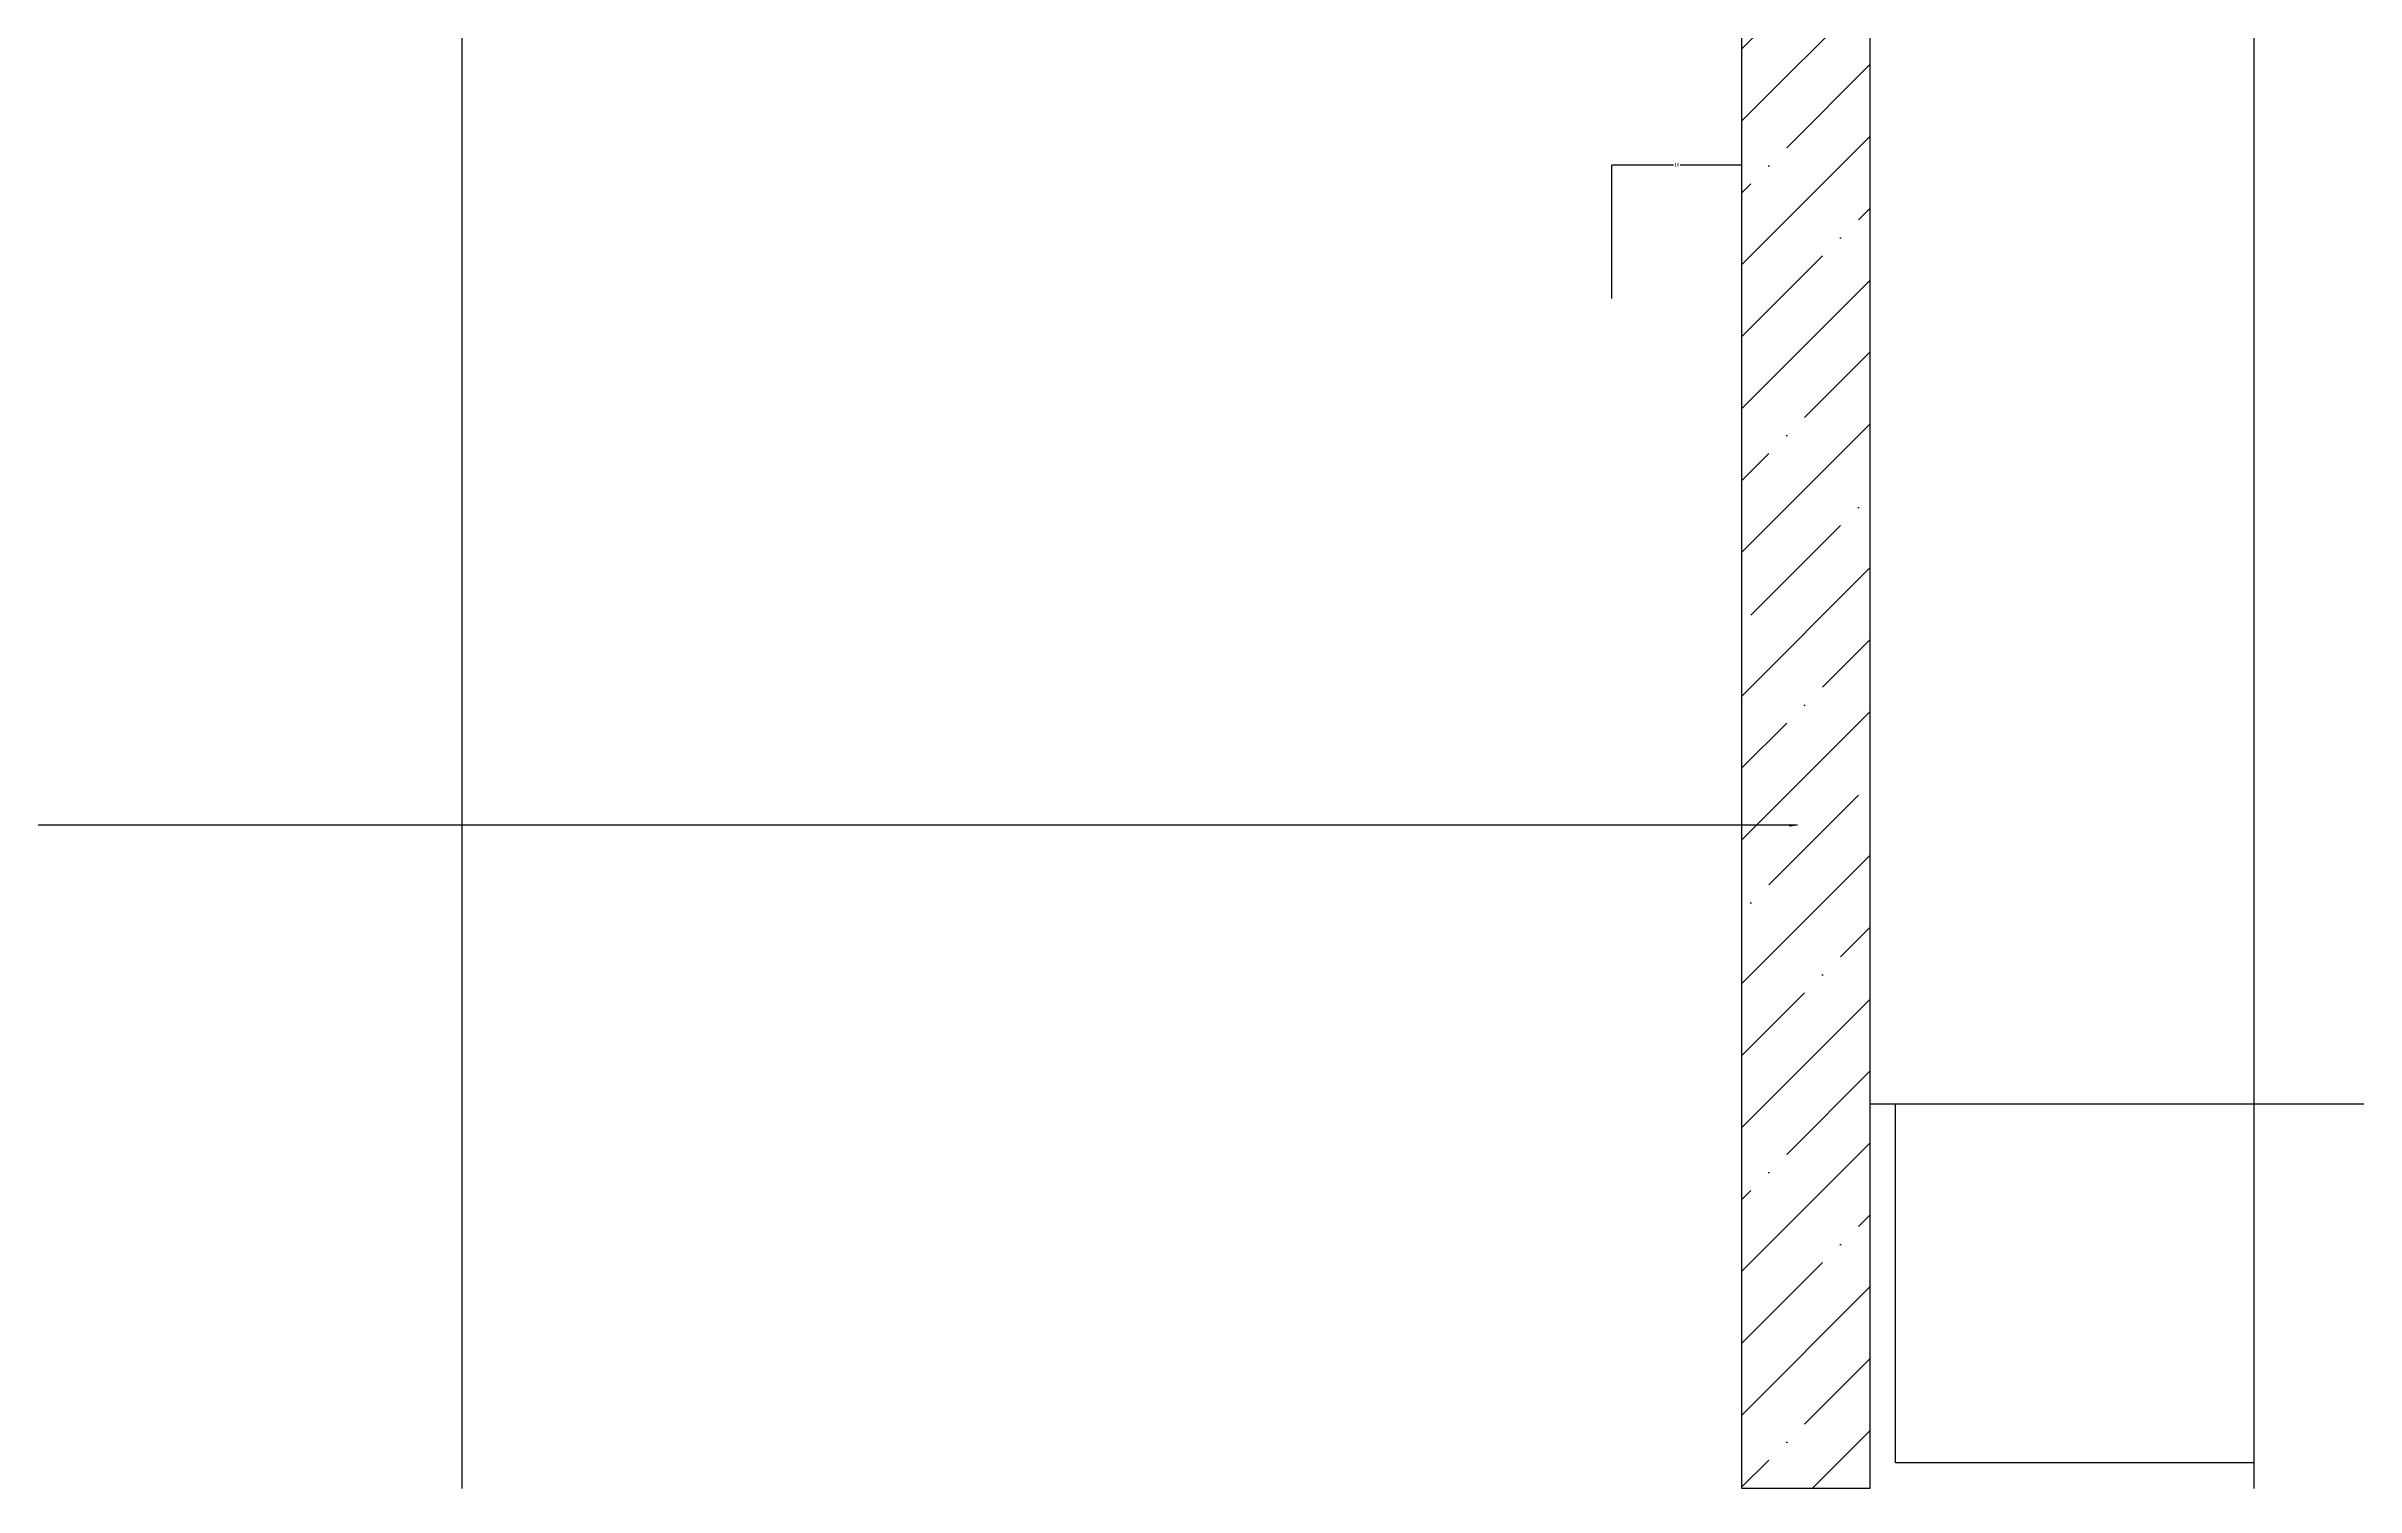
# Model space of a CAD drawing. Header units: metres. Extents: x 282048 to 286905, y 378 to 5723.
# Drawn here: x 283878 to 284599, y 1283 to 1732 of the extents above; entities that cross this region are included whole.
import ezdxf

# ---------------------------------------------------------------- set-up
doc = ezdxf.new("R2010")
doc.units = ezdxf.units.M
for name, color, linetype in [('10', 8, 'Continuous'), ('3', 2, 'Continuous'), ('6', 1, 'Continuous'), ('7', 7, 'Continuous'), ('灰色', 8, 'Continuous')]:
    doc.layers.add(name, color=color, linetype=linetype)
doc.dimstyles.get("Standard").update_dxf_attribs({"dimtxt": 2.5, "dimasz": 2.5, "dimexe": 1.25, "dimexo": 0.625, "dimtad": 1, "dimcen": 2.5, "dimazin": 3, "dimtfac": 1, "dimtmove": 0, "dimatfit": 3})

# ---------------------------------------------------------------- blocks, each defined once
blk = doc.blocks.new('_CLOSEDFILLED')
at = {"color": 0, "linetype": 'BYBLOCK'}
blk.add_solid([(-1, 0.2), (0, 0), (-1, -0.2)], dxfattribs=at)
blk = doc.blocks.new('*D4')
for p, q in [((284366.94, 1653.69), (284366.94, 1695.41)), ((284367.19, 1695.41), (284386.255, 1695.41)), ((284388.255, 1695.41), (284407.32, 1695.41)), ((284407.57, 1653.69), (284407.57, 1695.41))]:
    blk.add_line(p, q)
at = {"layer": 'Defpoints'}
for p in [(284366.94, 1695.41), (284366.94, 1653.69), (284407.57, 1653.69)]:
    blk.add_point(p, dxfattribs=at)
at = {"layer": '7', "xscale": 0.25, "yscale": 0.25, "rotation": 180}
blk.add_blockref('_CLOSEDFILLED', (284366.94, 1695.41), dxfattribs=at)
at = {"layer": '7', "xscale": 0.25, "yscale": 0.25}
blk.add_blockref('_CLOSEDFILLED', (284407.57, 1695.41), dxfattribs=at)
at = {"layer": '7', "insert": (284387.255, 1695.41), "char_height": 1, "attachment_point": 5}
blk.add_mtext('10', dxfattribs=at)

msp = doc.modelspace()

# ---------------------------------------------------------------- hatches: boundary and pattern name
at = {"layer": '10'}
h = msp.add_hatch(dxfattribs=at)
h.set_pattern_fill('ANSI35', scale=5)
h.paths.add_polyline_path([(284447.57, 1762.06), (284407.57, 1762.06), (284407.57, 1282.06), (284447.57, 1282.06)])

# ---------------------------------------------------------------- linework, layer by layer
at = {"layer": '3'}
msp.add_lwpolyline([(284407.57, 1762.06), (284447.57, 1762.06), (284447.57, 1282.06), (284407.57, 1282.06)], close=True, dxfattribs=at)
at = {"layer": '6'}
for p, q in [((284567.57, 1282.06), (284567.57, 4802.06)), ((284447.57, 1762.06), (284447.57, 1282.06)), ((285320.9, 1402.06), (284447.57, 1402.06))]:
    msp.add_line(p, q, dxfattribs=at)
msp.add_lwpolyline([(284567.57, 1290.06), (284455.57, 1290.06), (284455.57, 1402.06)], dxfattribs=at)
at = {"layer": '灰色'}
msp.add_line((284007.73, 1762.06), (284007.73, 1282.06), dxfattribs=at)

# ---------------------------------------------------------------- dimensions: what is measured, and where the dimension line sits
at = {"layer": '7'}
dim = msp.add_linear_dim(base=(284366.94, 1695.41), p1=(284366.94, 1653.69), p2=(284407.57, 1653.69), text='10', dimstyle='Standard', dxfattribs=at)
dim.commit()
dim.dimension.update_dxf_attribs({"geometry": '*D4', "text_midpoint": (284387.255, 1695.41)})

# ---------------------------------------------------------------- leaders
msp.add_leader([(284424.94, 1489.14), (282306.22, 1489.14)], dimstyle='Standard', dxfattribs=at)

doc.saveas('drawing.dxf')
